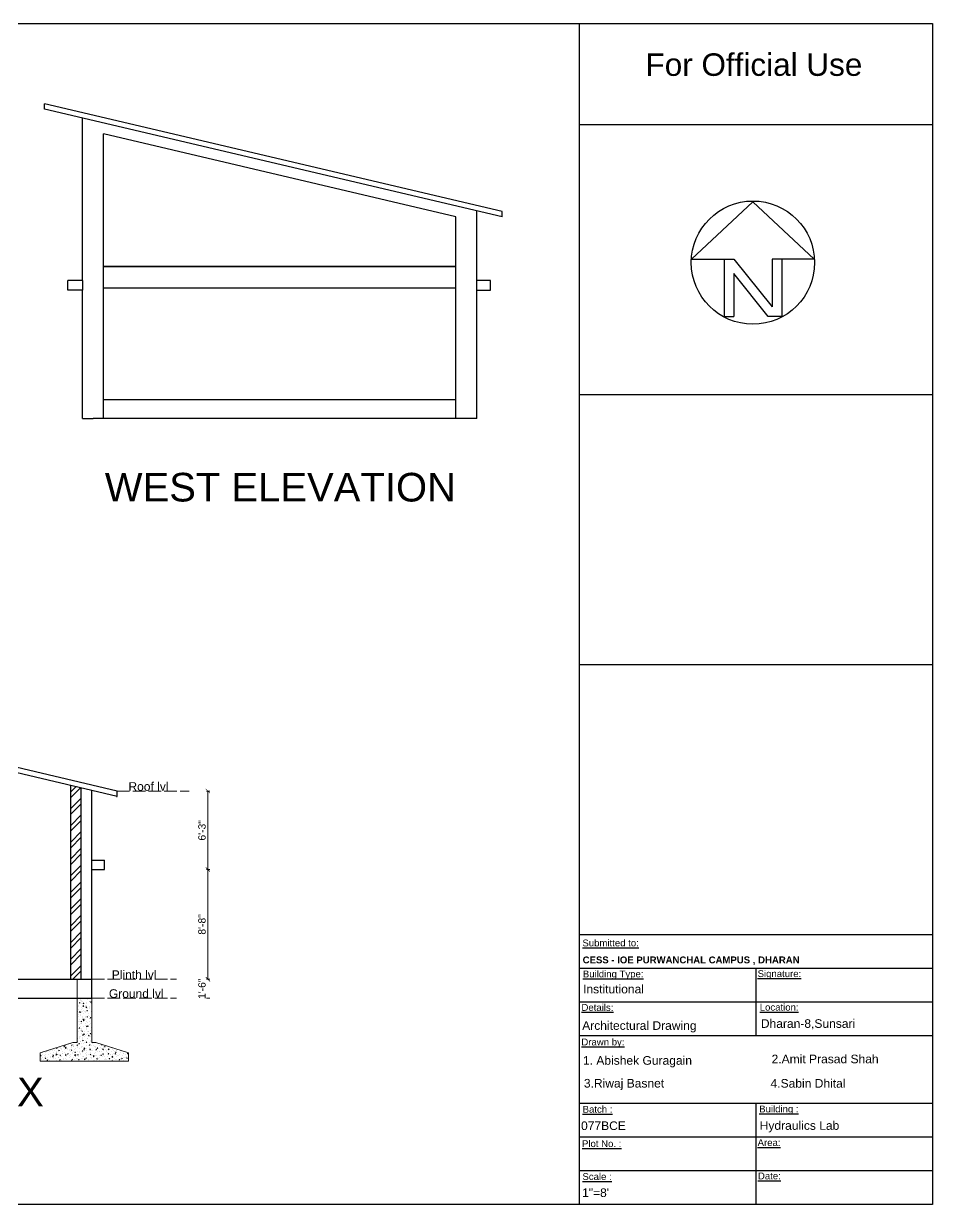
# Model space of a CAD drawing. Header units: inches. Extents: x -6800 to 96653, y -25814 to 17379.
# Drawn here: x 13540 to 14404, y -6942 to -5819 of the extents above; entities that cross this region are included whole.
import ezdxf

# ---------------------------------------------------------------- set-up
doc = ezdxf.new("R2010")
doc.units = ezdxf.units.IN
doc.header["$MEASUREMENT"] = 0
doc.header["$PDMODE"] = 34
doc.linetypes.add('ACAD_ISO02W100', pattern=[15, 12, -3])
doc.layers.add('A-Windows', color=7, linetype='Continuous')
for name, color, linetype, lineweight in [('dimension', 50, 'Continuous', 20), ('dimension @ 1', 50, 'Continuous', 20), ('Footing', 50, 'Continuous', 20), ('Hatch', 161, 'Continuous', 5), ('Page Format', 7, 'Continuous', 25), ('Sec line', 7, 'ACAD_ISO02W100', 13), ('text', 31, 'Continuous', 13)]:
    doc.layers.add(name, color=color, linetype=linetype, lineweight=lineweight)
doc.styles.get("Standard").update_dxf_attribs({"font": 'arial.ttf'})
doc.dimstyles.get("Standard").update_dxf_attribs({"dimtxt": 7, "dimasz": 4, "dimexe": 2, "dimexo": 2, "dimgap": 2, "dimtad": 1, "dimdec": 0, "dimzin": 0, "dimdsep": 46, "dimlunit": 4, "dimtxsty": 'Standard', "dimblk": 'ARCHTICK', "dimcen": 0.25, "dimclrd": 256, "dimclre": 256, "dimclrt": 256, "dimadec": 0, "dimazin": 0, "dimtfac": 1, "dimtdec": 0, "dimtofl": 0, "dimtmove": 0, "dimatfit": 3, "dimfxl": 1, "dimfxlon": 1, "dimtolj": 1, "dimtzin": 0, "dimlwd": -1, "dimlwe": -1, "dimarcsym": 1})

# ---------------------------------------------------------------- blocks, each defined once
blk = doc.blocks.new('North Arrow')
for p, q in [((0, 0), (-12.86, -11.999)), ((0, 0), (12.782, -11.999)), ((-12.86, -11.999), (-6, -11.999)), ((-6, -11.999), (-6, -23.999)), ((-6, -11.999), (-4, -11.999)), ((-4, -11.999), (4, -21.999)), ((4, -11.999), (4, -21.999)), ((6, -11.999), (4, -11.999)), ((12.782, -11.999), (6, -11.999)), ((6, -11.999), (6, -23.999)), ((3.195, -23.996), (-4, -15.002)), ((-4, -15.002), (-4, -23.999)), ((-6, -23.999), (-4, -23.999)), ((6, -23.999), (3.195, -23.999))]:
    blk.add_line(p, q)
blk.add_circle((-0.013, -12.745), 12.885)
blk = doc.blocks.new('*D810')
at = {"layer": 'Defpoints', "color": 0, "transparency": 16777216}
for p in [(13685.6, -6727.8), (13715.5, -6727.8), (13685.6, -6745.8)]:
    blk.add_point(p, dxfattribs=at)
at = {"layer": 'dimension', "transparency": 16777216}
for p, q in [((13714.2, -6727.8), (13717.5, -6727.8)), ((13714.2, -6745.8), (13717.5, -6745.8))]:
    blk.add_line(p, q, dxfattribs=at)
at = {"layer": 'dimension', "transparency": 16777216, "insert": (13709.9, -6736.8), "char_height": 7, "attachment_point": 5, "rotation": 90}
blk.add_mtext('\\A1;1\'-6"', dxfattribs=at)
blk = doc.blocks.new('_ArchTick')
at = {"color": 0, "linetype": 'ByBlock', "const_width": 0.15}
blk.add_lwpolyline([(-0.5, -0.5), (0.5, 0.5)], dxfattribs=at)
blk = doc.blocks.new('*D809')
at = {"layer": 'Defpoints', "color": 0, "transparency": 16777216}
for p in [(13617.1, -6623.4), (13715.5, -6623.4), (13685.6, -6727.8)]:
    blk.add_point(p, dxfattribs=at)
at = {"layer": 'dimension', "transparency": 16777216}
for p, q in [((13714.2, -6623.4), (13717.5, -6623.4)), ((13715.5, -6727.8), (13715.5, -6623.4)), ((13714.2, -6727.8), (13717.5, -6727.8))]:
    blk.add_line(p, q, dxfattribs=at)
at = {"layer": 'dimension', "transparency": 16777216, "xscale": 4, "yscale": 4, "zscale": 4}
for p, rotation in [((13715.5, -6623.4), 90), ((13715.5, -6727.8), 270)]:
    blk.add_blockref('_ArchTick', p, dxfattribs=dict(at, rotation=rotation))
at = {"layer": 'dimension', "transparency": 16777216, "insert": (13709.9, -6675.6), "char_height": 7, "attachment_point": 5, "rotation": 90}
blk.add_mtext('\\A1;8\'-8"', dxfattribs=at)
blk = doc.blocks.new('*D808')
at = {"layer": 'Defpoints', "color": 0, "transparency": 16777216}
for p in [(13697.6, -6548.7), (13715.5, -6548.7), (13617.1, -6623.4)]:
    blk.add_point(p, dxfattribs=at)
at = {"layer": 'dimension', "transparency": 16777216}
for p, q in [((13714.2, -6548.7), (13717.5, -6548.7)), ((13715.5, -6623.4), (13715.5, -6548.7)), ((13714.2, -6623.4), (13717.5, -6623.4))]:
    blk.add_line(p, q, dxfattribs=at)
at = {"layer": 'dimension', "transparency": 16777216, "xscale": 4, "yscale": 4, "zscale": 4}
for p, rotation in [((13715.5, -6548.7), 90), ((13715.5, -6623.4), 270)]:
    blk.add_blockref('_ArchTick', p, dxfattribs=dict(at, rotation=rotation))
at = {"layer": 'dimension', "transparency": 16777216, "insert": (13709.9, -6586.1), "char_height": 7, "attachment_point": 5, "rotation": 90}
blk.add_mtext('\\A1;6\'-3"', dxfattribs=at)

msp = doc.modelspace()

# ---------------------------------------------------------------- hatches: boundary and pattern name
at = {"layer": 'Sec line'}
h = msp.add_hatch(dxfattribs=at)
h.set_pattern_fill('ANSI32', color=256, scale=30)
h.set_pattern_definition([(45, (-3301.944, -3231.037), (-7.954951, 7.954951), []), (45, (-3296.64, -3231.037), (-7.954951, 7.954951), [])])
h.paths.add_polyline_path([(13595.1, -6545.9), (13585.1, -6543.5), (13585.1, -6727.8), (13595.1, -6727.8)])

# ---------------------------------------------------------------- linework, layer by layer
for p, q in [((12820.5, -5818.7), (14404.5, -5818.7)), ((14068.5, -5818.7), (14068.5, -5914.7)), ((14404.5, -5818.7), (14404.5, -6941.9)), ((14068.5, -5914.7), (14404.5, -5914.7)), ((14068.5, -5914.7), (14068.5, -6941.9)), ((14068.5, -6171.5), (14404.5, -6171.5)), ((14068.5, -6428.3), (14404.5, -6428.3)), ((14068.5, -6685.1), (14404.5, -6685.1)), ((14068.5, -6717.2), (14404.5, -6717.2)), ((14236.5, -6717.2), (14236.5, -6781.4)), ((14068.5, -6749.3), (14404.5, -6749.3)), ((14068.5, -6781.4), (14404.5, -6781.4)), ((14068.5, -6845.6), (14404.5, -6845.6)), ((14236.5, -6845.6), (14236.5, -6941.9)), ((14068.5, -6877.7), (14404.5, -6877.7)), ((14068.5, -6909.8), (14404.5, -6909.8)), ((14404.5, -6941.9), (12820.5, -6941.9))]:
    msp.add_line(p, q)
at = {"layer": 'A-Windows'}
for p, q in [((13560.3, -5900.2), (13560.3, -5895.1)), ((13995.3, -5997.5), (13560.3, -5895.1)), ((13995.3, -6002.6), (13560.3, -5900.2)), ((13596.3, -6063.2), (13596.3, -5908.7)), ((13616.3, -6194.5), (13616.3, -5923.7)), ((13951.3, -6002.5), (13616.3, -5923.7)), ((13971.3, -6063.2), (13971.3, -5997)), ((13995.3, -6002.6), (13995.3, -5997.5)), ((13951.3, -6030.5), (13951.3, -6002.5)), ((13951.3, -6194.5), (13951.3, -6002.5)), ((13951.3, -6049.7), (13616.3, -6049.7)), ((13616.3, -6049.7), (13951.3, -6049.7)), ((13596.3, -6063.2), (13582.3, -6063.2)), ((13582.3, -6072.2), (13582.3, -6063.2)), ((13596.3, -6063.2), (13596.3, -6072.2)), ((13984.3, -6063.2), (13971.3, -6063.2)), ((13971.3, -6072.2), (13971.3, -6063.2)), ((13984.3, -6072.2), (13984.3, -6063.2)), ((13596.3, -6072.2), (13582.3, -6072.2)), ((13596.3, -6072.2), (13582.3, -6072.2)), ((13596.3, -6194.5), (13596.3, -6072.2)), ((13616.3, -6070), (13951.3, -6070)), ((13971.3, -6194.5), (13971.3, -6072.2)), ((13971.3, -6072.2), (13984.3, -6072.2)), ((13951.3, -6176.5), (13616.3, -6176.5)), ((13596.3, -6194.5), (13606.3, -6194.5)), ((13960.3, -6194.5), (13606.3, -6194.5)), ((13971.3, -6194.5), (13960.3, -6194.5)), ((13629.1, -6548.7), (13195.2, -6446.3)), ((13629.1, -6553.9), (13195.1, -6451.5)), ((13585.1, -6727.8), (13585.1, -6543.5)), ((13595.1, -6727.8), (13595.1, -6545.9)), ((13605.1, -6745.8), (13605.1, -6548.2)), ((13628.7, -6553.8), (13629.1, -6553.8)), ((13629.1, -6553.9), (13629.1, -6548.7)), ((13605.1, -6614.4), (13617.1, -6614.4)), ((13617.1, -6623.4), (13617.1, -6614.4)), ((13605.1, -6623.4), (13617.1, -6623.4)), ((13605.1, -6623.4), (13617.1, -6623.4)), ((13241.1, -6727.8), (13605.1, -6727.8)), ((13231.1, -6745.8), (13605.1, -6745.8))]:
    msp.add_line(p, q, dxfattribs=at)
at = {"layer": 'A-Windows', "color": 7, "lineweight": 0}
for p, q in [((13585.1, -6727.8), (13251.1, -6727.8)), ((13251.1, -6745.8), (13585.1, -6745.8))]:
    msp.add_line(p, q, dxfattribs=at)
at = {"layer": 'Footing'}
for p, q in [((13591.1, -6727.8), (13591.1, -6787.8)), ((13605.1, -6787.8), (13605.1, -6727.8)), ((13587.1, -6787.8), (13556.1, -6797.8)), ((13591.1, -6787.8), (13587.1, -6787.8)), ((13609.1, -6787.8), (13605.1, -6787.8)), ((13640.1, -6797.8), (13609.1, -6787.8)), ((13556.1, -6797.8), (13556.1, -6805.8)), ((13556.1, -6805.8), (13640.1, -6805.8)), ((13640.1, -6805.8), (13640.1, -6797.8))]:
    msp.add_line(p, q, dxfattribs=at)
at = {"layer": 'Hatch', "linetype": 'Continuous', "transparency": 33554579}
for p, q in [((13593.5, -6750.5), (13593.5, -6749.8)), ((13594, -6750.1), (13593.5, -6749.8)), ((13593.5, -6750.5), (13594, -6750.1)), ((13594.1, -6746.6), (13594.1, -6746.6)), ((13594.2, -6748.4), (13594.2, -6748.4)), ((13595.6, -6749.3), (13595.6, -6749.3)), ((13595.8, -6748.1), (13595.8, -6748.1)), ((13596.6, -6749.2), (13596.6, -6749.2)), ((13596.9, -6751), (13597.2, -6750.3)), ((13597.5, -6750.9), (13597.2, -6750.3)), ((13598.9, -6746.2), (13598.9, -6746.2)), ((13600.3, -6749.7), (13600.3, -6749.7)), ((13601.1, -6746.6), (13601.1, -6746.6)), ((13602.8, -6749.2), (13602.8, -6749.2)), ((13602.9, -6749), (13602.9, -6749)), ((13603.4, -6749), (13603.4, -6749)), ((13604, -6749.6), (13604.3, -6748.9)), ((13604, -6749.6), (13604.6, -6749.5)), ((13604.6, -6749.5), (13604.3, -6748.9)), ((13604.6, -6750.4), (13604.6, -6750.4)), ((13591.2, -6756.3), (13591.2, -6756.3)), ((13591.8, -6758.9), (13591.8, -6758.9)), ((13592.1, -6760.9), (13592.1, -6760.9)), ((13592.2, -6754.1), (13592.2, -6754.1)), ((13592.5, -6757), (13592.5, -6757)), ((13592.6, -6752.3), (13592.6, -6752.3)), ((13593.2, -6759.2), (13593.5, -6758.5)), ((13593.2, -6759.2), (13593.8, -6759.1)), ((13593.8, -6759.1), (13593.5, -6758.5)), ((13594, -6761.4), (13594, -6761.4)), ((13594.3, -6759.5), (13594.3, -6758.7)), ((13594.8, -6759.1), (13594.3, -6758.7)), ((13594.3, -6759.5), (13594.8, -6759.1)), ((13594.9, -6754.7), (13594.9, -6754.7)), ((13594.9, -6756.4), (13594.9, -6756.4)), ((13595, -6751.2), (13595, -6751.2)), ((13596, -6755.9), (13596, -6755.9)), ((13596.1, -6758.7), (13596.1, -6758.7)), ((13596.4, -6753.4), (13596.4, -6753.4)), ((13596.9, -6751), (13597.5, -6750.9)), ((13597, -6753.7), (13596.9, -6752.6)), ((13597.7, -6753.2), (13596.9, -6752.6)), ((13596.9, -6760.5), (13596.9, -6760.5)), ((13597, -6753.7), (13597.7, -6753.2)), ((13597.2, -6757.2), (13597.2, -6757.2)), ((13597.5, -6753.9), (13597.5, -6753.9)), ((13598, -6750.6), (13598, -6750.6)), ((13598.4, -6758.5), (13598.4, -6758.5)), ((13598.6, -6758.4), (13598.6, -6758.4)), ((13598.9, -6752.8), (13598.9, -6752.8)), ((13599.3, -6758.5), (13599.3, -6758.5)), ((13599.4, -6759.6), (13599.4, -6759.6)), ((13599.5, -6753.8), (13599.5, -6753.8)), ((13599.8, -6750.8), (13599.8, -6750.8)), ((13599.8, -6754.9), (13599.8, -6754.1)), ((13600.3, -6754.5), (13599.8, -6754.1)), ((13599.8, -6754.9), (13600.3, -6754.5)), ((13600.3, -6753), (13600.3, -6753)), ((13600.3, -6757.8), (13600.6, -6757.2)), ((13600.3, -6757.8), (13600.9, -6757.7)), ((13600.9, -6757.7), (13600.6, -6757.2)), ((13600.8, -6755.5), (13600.8, -6755.5)), ((13601.7, -6760.1), (13601.7, -6760.1)), ((13602.5, -6754.7), (13602.5, -6754.7)), ((13602.6, -6755.5), (13602.6, -6755.5)), ((13602.8, -6753.7), (13602.8, -6753.7)), ((13604.5, -6758.3), (13604.5, -6758.3)), ((13604.8, -6757.9), (13604.8, -6757.9)), ((13604.8, -6759.7), (13604.8, -6759.7)), ((13592.5, -6768.2), (13592.5, -6768.2)), ((13592.7, -6763.5), (13592.7, -6763.5)), ((13593, -6765.6), (13593, -6765.6)), ((13593, -6770.6), (13593, -6770.6)), ((13593.2, -6767.8), (13593.2, -6767.8)), ((13594, -6770.2), (13594, -6770.2)), ((13594.3, -6772.8), (13594.3, -6772.8)), ((13594.7, -6762), (13594.7, -6762)), ((13595.1, -6768.4), (13595, -6767.7)), ((13595.6, -6768.1), (13595, -6767.7)), ((13595.1, -6768.4), (13595.6, -6768.1)), ((13595.4, -6770), (13595.4, -6770)), ((13595.4, -6770.3), (13595.4, -6770.3)), ((13595.9, -6763.3), (13595.9, -6763.3)), ((13596.3, -6763.8), (13596.3, -6763.8)), ((13596.6, -6766.1), (13597, -6765.4)), ((13596.6, -6766.1), (13597.2, -6765.9)), ((13596.9, -6767), (13596.9, -6767)), ((13597.2, -6765.9), (13597, -6765.4)), ((13597.2, -6767.2), (13597.2, -6766.1)), ((13598, -6766.7), (13597.2, -6766.1)), ((13597.2, -6767.2), (13598, -6766.7)), ((13597.7, -6767.9), (13597.7, -6767.9)), ((13597.7, -6772.7), (13597.7, -6772.7)), ((13597.8, -6765.2), (13597.8, -6765.2)), ((13598.6, -6766.2), (13598.6, -6766.2)), ((13598.8, -6769.8), (13598.8, -6769.8)), ((13599.1, -6763.9), (13599, -6763.8)), ((13599.1, -6763.9), (13599.2, -6763.8)), ((13599.1, -6772), (13599.1, -6772)), ((13599.3, -6766.4), (13599.3, -6766.4)), ((13599.4, -6763.2), (13599.4, -6763.2)), ((13600.1, -6772.9), (13600.4, -6772.2)), ((13600.1, -6772.9), (13600.6, -6772.8)), ((13600.3, -6767.8), (13600.3, -6767.8)), ((13600.6, -6772.8), (13600.4, -6772.2)), ((13600.6, -6763.8), (13600.6, -6763.1)), ((13601.1, -6763.4), (13600.6, -6763.1)), ((13600.6, -6763.8), (13601.1, -6763.4)), ((13600.8, -6763.3), (13600.8, -6763.3)), ((13600.8, -6768.7), (13600.8, -6768.7)), ((13601.1, -6763.1), (13601.1, -6763.1)), ((13601.2, -6772.5), (13601.2, -6772.5)), ((13601.4, -6772.8), (13601.3, -6772)), ((13601.9, -6772.4), (13601.3, -6772)), ((13601.4, -6772.8), (13601.9, -6772.4)), ((13601.6, -6772.5), (13601.6, -6772.5)), ((13601.7, -6762), (13601.7, -6762)), ((13602.6, -6764.8), (13602.6, -6764.8)), ((13603, -6768.3), (13603, -6768.3)), ((13603.1, -6771.1), (13603.1, -6771.1)), ((13603.3, -6762.8), (13603.3, -6762.8)), ((13603.6, -6769.4), (13603.6, -6769.4)), ((13603.7, -6763.8), (13603.7, -6763.8)), ((13603.7, -6764.7), (13604, -6764)), ((13603.7, -6764.7), (13604.3, -6764.6)), ((13604.3, -6764.6), (13604, -6764)), ((13604, -6764.5), (13604, -6764.5)), ((13604.3, -6764.1), (13604.3, -6764.1)), ((13604.9, -6772.3), (13604.9, -6772.3)), ((13605, -6767.6), (13605, -6767.6)), ((13591.2, -6779.2), (13591.2, -6779.2)), ((13591.4, -6781), (13591.4, -6781)), ((13591.5, -6773.6), (13591.5, -6773.6)), ((13591.6, -6773.3), (13591.6, -6773.3)), ((13592.3, -6774.4), (13592.3, -6774.4)), ((13592.6, -6777.9), (13592.6, -6777.9)), ((13593, -6774.3), (13593.3, -6773.6)), ((13593, -6774.3), (13593.6, -6774.2)), ((13593.6, -6774.2), (13593.3, -6773.6)), ((13593.5, -6782.5), (13593.5, -6782.5)), ((13593.7, -6783.5), (13593.7, -6783.5)), ((13594.6, -6776.8), (13594.6, -6776.8)), ((13594.8, -6782.1), (13594.8, -6782.1)), ((13594.9, -6774.9), (13594.9, -6774.9)), ((13595.2, -6775.6), (13595.2, -6775.6)), ((13595.9, -6777.4), (13595.8, -6776.7)), ((13596.4, -6777), (13595.8, -6776.7)), ((13595.8, -6779.5), (13595.8, -6779.5)), ((13595.9, -6777.4), (13596.4, -6777)), ((13595.9, -6783.6), (13595.9, -6783.6)), ((13596.4, -6781.1), (13596.7, -6780.4)), ((13596.4, -6781.1), (13597, -6781)), ((13597, -6781), (13596.7, -6780.4)), ((13596.8, -6779.3), (13596.8, -6779.3)), ((13597.4, -6780.6), (13597.4, -6780.6)), ((13597.5, -6780.7), (13597.5, -6779.6)), ((13598.2, -6780.2), (13597.5, -6779.6)), ((13597.5, -6780.7), (13598.2, -6780.2)), ((13598, -6782), (13598, -6782)), ((13598.2, -6777.3), (13598.2, -6777.3)), ((13599.1, -6781.7), (13599.1, -6781.7)), ((13599.7, -6774.5), (13599.7, -6774.5)), ((13599.8, -6780), (13599.8, -6780)), ((13600, -6775.1), (13600, -6775.1)), ((13600.6, -6779.1), (13600.6, -6779.1)), ((13601.3, -6777), (13601.3, -6777)), ((13601.4, -6777.1), (13601.4, -6777.1)), ((13601.5, -6783.8), (13601.5, -6783.8)), ((13602.2, -6781.8), (13602.1, -6781)), ((13602.7, -6781.4), (13602.1, -6781)), ((13602.2, -6777.1), (13602.2, -6777.1)), ((13602.2, -6777.6), (13602.2, -6777.6)), ((13602.2, -6781.8), (13602.7, -6781.4)), ((13603.1, -6781.8), (13603.1, -6781.8)), ((13603.2, -6781.8), (13603.2, -6781.8)), ((13603.5, -6779.8), (13603.8, -6779.1)), ((13603.5, -6779.8), (13604, -6779.6)), ((13603.5, -6782), (13603.5, -6782)), ((13603.8, -6776.4), (13603.8, -6776.4)), ((13604, -6779.6), (13603.8, -6779.1)), ((13604.5, -6774.1), (13604.5, -6774.1)), ((13604.5, -6780), (13604.5, -6780)), ((13567.9, -6795.3), (13567.9, -6795.3)), ((13569, -6794.2), (13569, -6794.2)), ((13571.5, -6793.5), (13571.8, -6792.8)), ((13571.5, -6793.5), (13572.1, -6793.4)), ((13572.1, -6793.4), (13571.8, -6792.8)), ((13573.8, -6795.9), (13573.8, -6795.2)), ((13574.3, -6795.5), (13573.8, -6795.2)), ((13574.4, -6792.5), (13574.4, -6792.5)), ((13575.4, -6792.3), (13575.4, -6792.3)), ((13575.5, -6793.7), (13575.5, -6793.7)), ((13576.1, -6793.4), (13576.1, -6793.4)), ((13576.7, -6795), (13576.7, -6795)), ((13578.6, -6792.1), (13578.9, -6791.4)), ((13578.6, -6792.1), (13579.2, -6792)), ((13579.2, -6792), (13578.9, -6791.4)), ((13579.4, -6791.3), (13579.3, -6790.5)), ((13579.8, -6790.9), (13579.3, -6790.5)), ((13579.4, -6791.3), (13579.8, -6790.9)), ((13579.4, -6795), (13579.4, -6795)), ((13579.8, -6790.9), (13579.8, -6790.9)), ((13580.1, -6793.5), (13580.1, -6792.4)), ((13580.8, -6793), (13580.1, -6792.4)), ((13580.1, -6793.5), (13580.8, -6793)), ((13580.6, -6792.1), (13580.6, -6792.1)), ((13581.7, -6795), (13581.7, -6795)), ((13582, -6793.4), (13582, -6793.4)), ((13583.3, -6790), (13583.3, -6790)), ((13584.1, -6794.5), (13584.1, -6794.5)), ((13584.2, -6794.6), (13584.2, -6794.6)), ((13585.2, -6789.2), (13585.2, -6789.2)), ((13585.6, -6791.4), (13585.6, -6791.4)), ((13585.7, -6795.6), (13585.6, -6794.9)), ((13586.1, -6795.2), (13585.6, -6794.9)), ((13585.7, -6790.7), (13586, -6790)), ((13585.7, -6790.7), (13586.3, -6790.6)), ((13585.7, -6792.6), (13585.7, -6792.6)), ((13585.7, -6795.6), (13586.1, -6795.2)), ((13586.3, -6790.6), (13586, -6790)), ((13587.4, -6791.6), (13587.4, -6791.6)), ((13588, -6790.9), (13588, -6790.9)), ((13588, -6791.8), (13588, -6791.8)), ((13588.1, -6789.6), (13588.1, -6789.6)), ((13589, -6794.3), (13589, -6794.3)), ((13589.5, -6787.8), (13589.5, -6787.8)), ((13589.7, -6794.1), (13589.7, -6794.1)), ((13591.2, -6791), (13591.1, -6790.3)), ((13591.6, -6790.6), (13591.1, -6790.3)), ((13591.2, -6791), (13591.6, -6790.6)), ((13591.2, -6791.6), (13591.2, -6791.6)), ((13591.4, -6787), (13591.4, -6787)), ((13591.7, -6792.8), (13591.7, -6792.8)), ((13592, -6784.6), (13592, -6784.6)), ((13592, -6787.3), (13592, -6787.3)), ((13592.7, -6789.3), (13593, -6788.7)), ((13592.7, -6789.3), (13593.3, -6789.2)), ((13592.8, -6789.9), (13592.8, -6789.9)), ((13592.9, -6789.2), (13592.9, -6789.2)), ((13593.3, -6789.2), (13593, -6788.7)), ((13593.5, -6784.2), (13593.5, -6784.2)), ((13593.8, -6793.8), (13593.8, -6793.8)), ((13594.4, -6787.2), (13594.4, -6787.2)), ((13594.6, -6786.8), (13594.6, -6786.8)), ((13595.1, -6792.4), (13595.1, -6792.4)), ((13595.3, -6791.8), (13595.3, -6791.8)), ((13595.6, -6789.2), (13595.6, -6789.2)), ((13596, -6785.9), (13596, -6785.9)), ((13596.4, -6791.4), (13596.4, -6791.4)), ((13596.7, -6786.4), (13596.6, -6785.6)), ((13597.1, -6786), (13596.6, -6785.6)), ((13596.7, -6784.2), (13596.7, -6784.2)), ((13596.7, -6786.4), (13597.1, -6786)), ((13597.5, -6795.3), (13597.4, -6794.6)), ((13597.9, -6795), (13597.4, -6794.6)), ((13597.4, -6794.8), (13597.4, -6794.8)), ((13597.5, -6795.3), (13597.9, -6795)), ((13597.7, -6788.8), (13597.7, -6788.8)), ((13597.8, -6794.2), (13597.8, -6793.1)), ((13598.5, -6793.7), (13597.8, -6793.1)), ((13597.8, -6794.2), (13598.5, -6793.7)), ((13597.9, -6794.2), (13597.9, -6794.2)), ((13598.2, -6788.4), (13598.2, -6788.4)), ((13598.6, -6793.5), (13598.6, -6793.5)), ((13599.6, -6785.6), (13599.6, -6785.6)), ((13599.8, -6786.6), (13599.8, -6786.6)), ((13599.8, -6788), (13600.1, -6787.3)), ((13599.8, -6788), (13600.4, -6787.9)), ((13600.4, -6787.9), (13600.1, -6787.3)), ((13600.3, -6793.6), (13600.3, -6793.6)), ((13600.5, -6790.8), (13600.5, -6790.8)), ((13601.4, -6784.1), (13601.4, -6784.1)), ((13601.8, -6790.6), (13601.8, -6790.6)), ((13602.5, -6788.4), (13602.5, -6788.4)), ((13602.8, -6793.2), (13602.8, -6793.2)), ((13603, -6790.7), (13602.9, -6790)), ((13603.4, -6790.3), (13602.9, -6790)), ((13603, -6790.7), (13603.4, -6790.3)), ((13603.2, -6794.8), (13603.5, -6794.1)), ((13603.2, -6794.8), (13603.8, -6794.7)), ((13603.4, -6793.1), (13603.4, -6793.1)), ((13603.8, -6794.7), (13603.5, -6794.1)), ((13603.6, -6786.6), (13603.6, -6786.6)), ((13603.7, -6791.1), (13603.7, -6791.1)), ((13604, -6786.4), (13604, -6786.4)), ((13604.3, -6790), (13604.3, -6790)), ((13604.9, -6791.1), (13604.9, -6791.1)), ((13605.9, -6789), (13605.9, -6789)), ((13606.5, -6787.9), (13606.5, -6787.8)), ((13606.5, -6787.9), (13606.7, -6787.8)), ((13607, -6791), (13607, -6791)), ((13607.3, -6788), (13607.3, -6788)), ((13607.9, -6791.9), (13607.9, -6791.9)), ((13608.2, -6791.5), (13608.2, -6791.5)), ((13608.2, -6792.7), (13608.2, -6792.7)), ((13609.3, -6795.1), (13609.2, -6794.3)), ((13609.7, -6794.7), (13609.2, -6794.3)), ((13609.3, -6795.1), (13609.7, -6794.7)), ((13610.3, -6793.5), (13610.6, -6792.8)), ((13610.3, -6793.5), (13610.9, -6793.3)), ((13610.5, -6793.9), (13610.5, -6793.9)), ((13610.9, -6793.3), (13610.6, -6792.8)), ((13612.1, -6790.7), (13612.1, -6790.7)), ((13613, -6792.3), (13613, -6792.3)), ((13613.6, -6789.8), (13613.6, -6789.8)), ((13614.1, -6793.3), (13614.1, -6793.3)), ((13614.5, -6790.3), (13614.5, -6790.3)), ((13614.8, -6790.4), (13614.7, -6789.7)), ((13615.3, -6790), (13614.7, -6789.7)), ((13614.8, -6790.4), (13615.3, -6790)), ((13615.5, -6795), (13615.5, -6793.9)), ((13616.2, -6794.4), (13615.5, -6793.9)), ((13615.5, -6795), (13616.2, -6794.4)), ((13615.5, -6794.9), (13615.5, -6794.9)), ((13615.9, -6792.2), (13615.9, -6792.2)), ((13616.1, -6795.2), (13616.1, -6795.2)), ((13616.5, -6792.8), (13616.5, -6792.8)), ((13617.3, -6792.1), (13617.6, -6791.4)), ((13617.3, -6792.1), (13617.9, -6792)), ((13617.9, -6792), (13617.6, -6791.4)), ((13617.8, -6791.9), (13617.8, -6791.9)), ((13618.1, -6794.7), (13618.1, -6794.7)), ((13619.3, -6795.1), (13619.3, -6795.1)), ((13620.2, -6794.7), (13620.2, -6794.7)), ((13621.1, -6794.8), (13621, -6794)), ((13621.6, -6794.4), (13621, -6794)), ((13621.1, -6794.8), (13621.6, -6794.4)), ((13623.5, -6793.1), (13623.5, -6793.1)), ((13624.5, -6794.9), (13624.5, -6794.9)), ((13625.1, -6794.1), (13625.1, -6794.1)), ((13556.3, -6797.9), (13556.3, -6797.9)), ((13556.3, -6801.7), (13556.3, -6801.7)), ((13556.5, -6800.8), (13556.4, -6800.1)), ((13557, -6800.5), (13556.4, -6800.1)), ((13556.5, -6800.8), (13557, -6800.5)), ((13557.3, -6804.1), (13557.3, -6804.1)), ((13557.6, -6803.1), (13557.6, -6803.1)), ((13557.9, -6799.7), (13557.9, -6799.7)), ((13558, -6802.5), (13558, -6802.5)), ((13558.2, -6797.6), (13558.2, -6797.6)), ((13558.8, -6804.3), (13558.8, -6804.3)), ((13560, -6802.6), (13560, -6802.6)), ((13560.2, -6796.6), (13560.2, -6796.6)), ((13560.5, -6800), (13560.5, -6800)), ((13560.8, -6803.1), (13561.1, -6802.4)), ((13560.8, -6803.1), (13561.4, -6803)), ((13561.1, -6801.3), (13561.1, -6801.3)), ((13561.4, -6803), (13561.1, -6802.4)), ((13561.4, -6797.6), (13561.4, -6797.6)), ((13561.5, -6799.5), (13561.5, -6799.5)), ((13562, -6796.2), (13562.5, -6795.8)), ((13562, -6796.2), (13562, -6795.9)), ((13562.5, -6795.8), (13562.4, -6795.7)), ((13562.6, -6805.8), (13562.6, -6805.1)), ((13563.4, -6805.7), (13562.6, -6805.1)), ((13562.7, -6802.4), (13562.7, -6802.4)), ((13562.8, -6805.2), (13562.7, -6804.4)), ((13563.3, -6804.8), (13562.7, -6804.4)), ((13562.8, -6805.2), (13563.3, -6804.8)), ((13563.3, -6805.8), (13563.4, -6805.7)), ((13563.6, -6796), (13563.6, -6796)), ((13563.7, -6804.5), (13563.7, -6804.5)), ((13563.9, -6799), (13563.9, -6799)), ((13565, -6796.2), (13565, -6796.2)), ((13565, -6804.9), (13565, -6804.9)), ((13565.4, -6795.9), (13565.4, -6795.9)), ((13565.4, -6802.1), (13565.4, -6802.1)), ((13565.8, -6798.4), (13565.8, -6798.4)), ((13565.9, -6800.9), (13565.9, -6800.9)), ((13566.9, -6805.5), (13566.9, -6805.5)), ((13567.5, -6798.9), (13567.5, -6798.9)), ((13567.6, -6800.9), (13567.6, -6800.9)), ((13567.9, -6801.7), (13568.2, -6801)), ((13567.9, -6801.7), (13568.5, -6801.6)), ((13568.1, -6800.9), (13568.1, -6800.9)), ((13568.5, -6801.6), (13568.2, -6801)), ((13568.3, -6800.6), (13568.3, -6799.8)), ((13568.8, -6800.2), (13568.3, -6799.8)), ((13568.3, -6800.6), (13568.8, -6800.2)), ((13568.4, -6803.5), (13568.4, -6803.5)), ((13568.6, -6802), (13568.6, -6802)), ((13568.8, -6797.3), (13568.8, -6797.3)), ((13569.8, -6795.8), (13569.8, -6795.8)), ((13570.4, -6803.3), (13570.4, -6803.3)), ((13570.7, -6800.5), (13570.7, -6800.5)), ((13571.3, -6796.7), (13571.3, -6796.7)), ((13571.4, -6799.9), (13571.3, -6798.7)), ((13572.1, -6799.3), (13571.3, -6798.7)), ((13571.4, -6799.9), (13572.1, -6799.3)), ((13571.6, -6797.3), (13571.6, -6797.3)), ((13571.7, -6805.1), (13571.7, -6805.1)), ((13572, -6797.2), (13572, -6797.2)), ((13572.3, -6805.3), (13572.3, -6805.3)), ((13572.6, -6805.7), (13572.6, -6805.7)), ((13573.5, -6799.1), (13573.5, -6799.1)), ((13573.8, -6795.9), (13574.3, -6795.5)), ((13573.8, -6801.8), (13573.8, -6801.8)), ((13573.8, -6802.3), (13573.8, -6802.3)), ((13574.6, -6795.4), (13574.6, -6795.4)), ((13574.6, -6804.9), (13574.6, -6804.1)), ((13575.1, -6804.5), (13574.6, -6804.1)), ((13574.6, -6804.9), (13575.1, -6804.5)), ((13574.9, -6800.3), (13575.2, -6799.6)), ((13574.9, -6800.3), (13575.5, -6800.2)), ((13575.5, -6800.2), (13575.2, -6799.6)), ((13575.5, -6800.1), (13575.5, -6800.1)), ((13575.8, -6801.5), (13575.8, -6801.5)), ((13576.2, -6801.7), (13576.2, -6801.7)), ((13576.5, -6804.7), (13576.5, -6804.7)), ((13577.1, -6798.1), (13577.1, -6798.1)), ((13577.2, -6796.9), (13577.2, -6796.9)), ((13577.7, -6798.6), (13577.7, -6798.6)), ((13578, -6802.7), (13578, -6802.7)), ((13578.1, -6804), (13578.1, -6804)), ((13578.9, -6797.4), (13578.9, -6797.4)), ((13579.9, -6803.6), (13579.9, -6803.6)), ((13580.1, -6800.3), (13580.1, -6799.5)), ((13580.6, -6799.9), (13580.1, -6799.5)), ((13580.1, -6800.3), (13580.6, -6799.9)), ((13580.2, -6798.1), (13580.2, -6798.1)), ((13580.3, -6799.7), (13580.3, -6799.7)), ((13581.1, -6801.4), (13581.1, -6801.4)), ((13581.2, -6799.9), (13581.2, -6799.9)), ((13581.3, -6804.3), (13581.3, -6804.3)), ((13582, -6798.9), (13582.3, -6798.3)), ((13582, -6798.9), (13582.6, -6798.8)), ((13582.6, -6798.8), (13582.3, -6798.3)), ((13583.5, -6802.3), (13583.5, -6802.3)), ((13583.8, -6800), (13583.8, -6800)), ((13584.3, -6795.8), (13584.3, -6795.8)), ((13584.4, -6801.3), (13584.4, -6801.3)), ((13584.5, -6796.6), (13584.5, -6796.6)), ((13585.1, -6799.3), (13585.1, -6799.3)), ((13585.4, -6805.8), (13585.7, -6805.1)), ((13585.6, -6805.8), (13586, -6805.7)), ((13585.7, -6804.7), (13585.7, -6804.7)), ((13586, -6805.7), (13585.7, -6805.1)), ((13586.1, -6803.9), (13586.1, -6803.9)), ((13586.1, -6805), (13586.1, -6805)), ((13586.4, -6804.6), (13586.4, -6803.9)), ((13586.9, -6804.2), (13586.4, -6803.9)), ((13586.4, -6804.6), (13586.9, -6804.2)), ((13586.6, -6798.3), (13586.6, -6798.3)), ((13586.7, -6797.3), (13586.7, -6797.3)), ((13587.6, -6801.9), (13587.6, -6801.9)), ((13587.8, -6796.4), (13587.8, -6796.4)), ((13587.8, -6796.5), (13587.8, -6796.5)), ((13588.5, -6804.5), (13588.5, -6804.5)), ((13588.8, -6800.7), (13588.8, -6800.7)), ((13589.1, -6797.6), (13589.4, -6796.9)), ((13589.1, -6797.6), (13589.7, -6797.5)), ((13589.1, -6800.6), (13589.1, -6799.5)), ((13589.8, -6800.1), (13589.1, -6799.5)), ((13589.1, -6800.6), (13589.8, -6800.1)), ((13589.7, -6797.5), (13589.4, -6796.9)), ((13589.5, -6801.1), (13589.5, -6801.1)), ((13589.9, -6798.9), (13589.9, -6798.9)), ((13590, -6801.4), (13590, -6801.4)), ((13590.9, -6803.6), (13590.9, -6803.6)), ((13591.1, -6803.1), (13591.1, -6803.1)), ((13592, -6800), (13591.9, -6799.2)), ((13592.4, -6799.6), (13591.9, -6799.2)), ((13592, -6796.5), (13592, -6796.5)), ((13592, -6800), (13592.4, -6799.6)), ((13592.5, -6800.9), (13592.5, -6800.9)), ((13592.5, -6804.4), (13592.8, -6803.7)), ((13592.5, -6804.4), (13593.1, -6804.3)), ((13593.1, -6804.3), (13592.8, -6803.7)), ((13593, -6796.2), (13593, -6796.2)), ((13593.4, -6805.6), (13593.4, -6805.6)), ((13593.5, -6805.6), (13593.5, -6805.6)), ((13593.9, -6797.8), (13593.9, -6797.8)), ((13594.3, -6798.9), (13594.3, -6798.9)), ((13594.7, -6798.5), (13594.7, -6798.5)), ((13595.7, -6803.1), (13595.7, -6803.1)), ((13596.1, -6796.2), (13596.4, -6795.5)), ((13596.1, -6796.2), (13596.7, -6796.1)), ((13596.1, -6802.8), (13596.1, -6802.8)), ((13596.3, -6796.5), (13596.3, -6796.5)), ((13596.7, -6796.1), (13596.4, -6795.5)), ((13596.4, -6797.2), (13596.4, -6797.2)), ((13596.5, -6801.4), (13596.5, -6801.4)), ((13596.7, -6805.4), (13596.7, -6805.4)), ((13596.9, -6800.8), (13596.9, -6800.8)), ((13597.2, -6801.1), (13597.2, -6801.1)), ((13598.3, -6804.3), (13598.2, -6803.6)), ((13598.7, -6803.9), (13598.2, -6803.6)), ((13598.3, -6804.3), (13598.7, -6803.9)), ((13598.8, -6803.8), (13598.8, -6803.8)), ((13599.5, -6798.1), (13599.5, -6798.1)), ((13599.5, -6803), (13599.9, -6802.4)), ((13599.5, -6803), (13600.1, -6802.9)), ((13599.7, -6797.3), (13599.7, -6797.3)), ((13600.1, -6802.9), (13599.9, -6802.4)), ((13600.1, -6799.2), (13600.1, -6799.2)), ((13600.1, -6800.6), (13600.1, -6800.6)), ((13600.3, -6795.9), (13600.3, -6795.9)), ((13600.5, -6802.8), (13600.5, -6802.8)), ((13601.9, -6799.7), (13601.9, -6799.7)), ((13601.9, -6805.2), (13601.9, -6805.2)), ((13602.3, -6804.2), (13602.3, -6804.2)), ((13603.5, -6795.8), (13603.5, -6795.8)), ((13603.8, -6799.7), (13603.7, -6798.9)), ((13604.2, -6799.3), (13603.7, -6798.9)), ((13603.8, -6799.7), (13604.2, -6799.3)), ((13604, -6795.6), (13604, -6795.6)), ((13604.2, -6802.1), (13604.2, -6802.1)), ((13604.3, -6797.7), (13604.3, -6797.7)), ((13604.7, -6803.6), (13604.7, -6803.6)), ((13605, -6795.7), (13605, -6795.7)), ((13605.3, -6800.4), (13605.3, -6800.4)), ((13605.3, -6802.4), (13605.3, -6802.4)), ((13605.9, -6795.7), (13605.9, -6795.7)), ((13606.2, -6800.5), (13606.2, -6800.5)), ((13606.5, -6804.6), (13606.5, -6804.6)), ((13606.6, -6801.7), (13606.9, -6801)), ((13606.6, -6801.7), (13607.2, -6801.6)), ((13606.8, -6801.4), (13606.8, -6800.2)), ((13607.5, -6800.8), (13606.8, -6800.2)), ((13606.8, -6800.4), (13606.8, -6800.4)), ((13606.8, -6801.4), (13607.5, -6800.8)), ((13607.2, -6801.6), (13606.9, -6801)), ((13607.3, -6798.1), (13607.3, -6798.1)), ((13607.7, -6805), (13607.7, -6805)), ((13608.4, -6805.5), (13608.4, -6805.5)), ((13608.7, -6795.6), (13608.7, -6795.6)), ((13608.7, -6800), (13608.7, -6800)), ((13609.1, -6797.3), (13609.1, -6797.3)), ((13609.2, -6804.9), (13609.2, -6804.9)), ((13609.6, -6800.6), (13609.6, -6800.6)), ((13610.1, -6804), (13610, -6803.3)), ((13610.5, -6803.6), (13610, -6803.3)), ((13610.1, -6802), (13610.1, -6802)), ((13610.1, -6804), (13610.5, -6803.6)), ((13610.2, -6796.9), (13610.2, -6796.9)), ((13611.8, -6803), (13611.8, -6803)), ((13612.4, -6801.9), (13612.4, -6801.9)), ((13612.5, -6804.8), (13612.5, -6804.8)), ((13612.6, -6796.4), (13612.6, -6796.4)), ((13612.7, -6796.3), (13612.7, -6796.3)), ((13612.7, -6800.1), (13612.7, -6800.1)), ((13613.7, -6800.3), (13614, -6799.6)), ((13613.7, -6800.3), (13614.3, -6800.2)), ((13613.9, -6796.9), (13613.9, -6796.9)), ((13614.3, -6800.2), (13614, -6799.6)), ((13614.1, -6805.4), (13614.1, -6805.4)), ((13614.9, -6801.6), (13614.9, -6801.6)), ((13615, -6798.8), (13615, -6798.8)), ((13615.6, -6799.4), (13615.5, -6798.6)), ((13616, -6799), (13615.5, -6798.6)), ((13615.6, -6799.4), (13616, -6799)), ((13615.9, -6799.9), (13615.9, -6799.9)), ((13616.3, -6798.3), (13616.3, -6798.3)), ((13616.4, -6799.6), (13616.4, -6799.6)), ((13617.3, -6801.2), (13617.3, -6801.2)), ((13617.3, -6804.2), (13617.3, -6804.2)), ((13617.7, -6804.5), (13617.7, -6804.5)), ((13618.5, -6803.3), (13618.5, -6803.3)), ((13618.7, -6796.5), (13618.7, -6796.5)), ((13619.5, -6803.7), (13619.5, -6803.7)), ((13619.7, -6801.2), (13619.7, -6801.2)), ((13620.4, -6797.1), (13620.4, -6797.1)), ((13620.7, -6798.9), (13621.1, -6798.2)), ((13620.7, -6798.9), (13621.3, -6798.8)), ((13621, -6802.8), (13621, -6802.8)), ((13621.3, -6798.8), (13621.1, -6798.2)), ((13621.1, -6799.7), (13621.1, -6799.7)), ((13621.9, -6803.7), (13621.8, -6803)), ((13622.3, -6803.3), (13621.8, -6803)), ((13621.9, -6803.7), (13622.3, -6803.3)), ((13622.5, -6799.7), (13622.5, -6799.7)), ((13622.7, -6799.5), (13622.7, -6799.5)), ((13623.5, -6796.1), (13623.5, -6796.1)), ((13624.2, -6805.8), (13624.5, -6805.1)), ((13624.3, -6805.8), (13624.7, -6805.7)), ((13624.5, -6800.8), (13624.5, -6800.8)), ((13624.5, -6802.1), (13624.5, -6801)), ((13625.2, -6801.6), (13624.5, -6801)), ((13624.5, -6802.1), (13625.2, -6801.6)), ((13624.7, -6805.7), (13624.5, -6805.1)), ((13624.7, -6804.7), (13624.7, -6804.7)), ((13624.9, -6799.2), (13624.9, -6799.2)), ((13624.9, -6802), (13624.9, -6802)), ((13625, -6804.2), (13625, -6804.2)), ((13625.4, -6805.4), (13625.4, -6805.4)), ((13625.8, -6795.5), (13625.8, -6795.5)), ((13626, -6798.8), (13626, -6798.8)), ((13626.4, -6796.1), (13626.4, -6796.1)), ((13626.9, -6803.4), (13626.9, -6803.4)), ((13627.2, -6804.4), (13627.2, -6804.4)), ((13627.4, -6799.1), (13627.3, -6798.4)), ((13627.9, -6798.7), (13627.3, -6798.4)), ((13627.4, -6799.1), (13627.9, -6798.7)), ((13627.8, -6797.6), (13628.1, -6796.9)), ((13627.8, -6797.6), (13628.4, -6797.4)), ((13628, -6798), (13628, -6798)), ((13628.4, -6797.4), (13628.1, -6796.9)), ((13628.2, -6804.1), (13628.2, -6804.1)), ((13628.3, -6795.7), (13628.3, -6795.7)), ((13628.4, -6799.4), (13628.4, -6799.4)), ((13628.6, -6801.1), (13628.6, -6801.1)), ((13628.8, -6795.5), (13628.8, -6795.5)), ((13629.3, -6800.4), (13629.3, -6800.4)), ((13630.2, -6805), (13630.2, -6805)), ((13630.3, -6800.4), (13630.3, -6800.4)), ((13631.2, -6804.4), (13631.5, -6803.7)), ((13631.2, -6804.4), (13631.8, -6804.3)), ((13631.8, -6804.3), (13631.5, -6803.7)), ((13631.7, -6799.2), (13631.7, -6799.2)), ((13632.5, -6797.5), (13632.5, -6797.5)), ((13632.6, -6802.8), (13632.6, -6802.8)), ((13633.2, -6795.7), (13633.2, -6795.5)), ((13633.2, -6795.7), (13633.4, -6795.6)), ((13633.3, -6805.5), (13633.3, -6805.5)), ((13633.4, -6803.8), (13633.4, -6803.8)), ((13633.5, -6796.2), (13633.5, -6796.2)), ((13633.7, -6803.4), (13633.6, -6802.7)), ((13634.2, -6803.1), (13633.6, -6802.7)), ((13633.7, -6803.4), (13634.2, -6803.1)), ((13634.1, -6800), (13634.1, -6800)), ((13634.8, -6802.5), (13634.8, -6802.5)), ((13634.8, -6805.3), (13634.8, -6805.3)), ((13634.9, -6796.2), (13634.9, -6796.1)), ((13634.9, -6796.2), (13635.1, -6796.1)), ((13635, -6804.6), (13635, -6804.6)), ((13635.6, -6798), (13635.6, -6798)), ((13635.7, -6798.6), (13635.7, -6798.6)), ((13636.5, -6802.6), (13636.5, -6802.6)), ((13636.8, -6799), (13636.8, -6799)), ((13637.2, -6801.9), (13637.2, -6801.9)), ((13638, -6801.1), (13638, -6801.1)), ((13638.3, -6803), (13638.6, -6802.3)), ((13638.3, -6803), (13638.9, -6802.9)), ((13638.9, -6802.9), (13638.6, -6802.3)), ((13638.7, -6798.8), (13638.7, -6798.8)), ((13638.8, -6799.6), (13638.8, -6799.6)), ((13639.2, -6798.8), (13639.1, -6798.1)), ((13639.7, -6798.4), (13639.1, -6798.1)), ((13639.2, -6798.8), (13639.7, -6798.4)), ((13639.8, -6804.3), (13639.8, -6804.3))]:
    msp.add_line(p, q, dxfattribs=at)
at = {"layer": 'Sec line'}
for p, q in [((13629.1, -6548.7), (13697.6, -6548.7)), ((13605.1, -6727.8), (13685.6, -6727.8)), ((13605.1, -6745.8), (13685.6, -6745.8))]:
    msp.add_line(p, q, dxfattribs=at)

# ---------------------------------------------------------------- block references
at = {"layer": 'Page Format', "xscale": 4.548539015979261, "yscale": 4.548539015979261, "zscale": 4.548539015979261}
msp.add_blockref('North Arrow', (14233.9, -5988.1), dxfattribs=at)

# ---------------------------------------------------------------- texts
at = {"layer": 'A-Windows'}
for s, p in [('WEST ELEVATION', (13617.5, -6273.3)), ('SECTION at X-X', (13274.1, -6848.5))]:
    msp.add_text(s, height=27.229, dxfattribs=at).set_placement(p)
at = {"layer": 'Page Format', "attachment_point": 1}
for s, width, gutter_width, insert, char_height in [('For Official Use', 316.816, 107.1, (14131.7, -5847), 21.422), ('{\\LSubmitted to:}', 86.411, 1.72, (14071.7, -6690), 6.516), ('{\\fArial|b1|i0|c0|p34;CESS - IOE PURWANCHAL CAMPUS , DHARAN}', 231.792, 1.72, (14071.9, -6706.1), 6.516), ('{\\LBuilding Type:}', 86.411, 1.72, (14072.1, -6719.5), 6.516), ('{\\LSignature:}', 86.411, 1.72, (14238.3, -6719.2), 6.516), ('Institutional', 121.163, 41, (14072.3, -6733), 8.193), ('{\\LDetails:}', 86.411, 1.72, (14070.8, -6751.3), 6.516), ('{\\LLocation:}', 86.411, 1.72, (14240.3, -6751.1), 6.516), ('Architectural Drawing', 121.163, 41, (14071.5, -6767.7), 8.193), ('Dharan-8,Sunsari', 121.163, 41, (14241.4, -6765.8), 8.193), ('{\\LDrawn by:}', 86.411, 1.72, (14070.7, -6784.2), 6.516), ('1. Abishek Guragain', 121.163, 41, (14072.2, -6800.9), 8.193), ('2.Amit Prasad Shah', 121.163, 41, (14251.6, -6799.5), 8.193), ('3.Riwaj Basnet', 121.163, 41, (14073.1, -6822.6), 8.193), ('4.Sabin Dhital', 121.163, 41, (14250.6, -6822.7), 8.193), ('{\\LBatch :}', 86.411, 1.72, (14071.9, -6848.2), 6.516), ('{\\LBuilding :}', 86.411, 1.72, (14239.8, -6847.9), 6.516), ('Hydraulics Lab', 121.163, 41, (14240.3, -6862.8), 8.193), ('077BCE', 121.163, 41, (14070.4, -6863), 8.19), ('{\\LPlot No. :}', 86.411, 1.72, (14071.3, -6880.9), 6.516), ('{\\LArea:}', 86.411, 1.72, (14238.3, -6879.9), 6.52), ('{\\LScale :}', 86.411, 1.72, (14071.7, -6912.2), 6.516), ('{\\LDate:}', 86.411, 1.72, (14238.6, -6911.6), 6.52), ('1"=8\'', 121.163, 41, (14071.4, -6926.7), 8.19)]:
    msp.add_mtext_dynamic_manual_height_columns(s, width=width, gutter_width=gutter_width, heights=[0], dxfattribs=dict(at, insert=insert, char_height=char_height))
at = {"layer": 'text', "char_height": 8.17, "attachment_point": 1}
for s, insert in [('Roof lvl', (13640, -6540.3)), ('Plinth lvl', (13624.1, -6719.3)), ('Ground lvl', (13621.4, -6737.3))]:
    msp.add_mtext_dynamic_manual_height_columns(s, width=687.974, gutter_width=3.46, heights=[0], dxfattribs=dict(at, insert=insert))

# ---------------------------------------------------------------- dimensions: what is measured, and where the dimension line sits
at = {"layer": 'dimension @ 1', "transparency": 33554651}
for base, p1, p2, picture, middle in [((13715.5, -6548.7), (13617.1, -6623.4), (13697.6, -6548.7), '*D808', (13709.9, -6586.1)), ((13715.5, -6623.4), (13685.6, -6727.8), (13617.1, -6623.4), '*D809', (13709.9, -6675.6)), ((13715.5, -6727.8), (13685.6, -6745.8), (13685.6, -6727.8), '*D810', (13709.9, -6736.8))]:
    dim = msp.add_linear_dim(base=base, p1=p1, p2=p2, angle=90, dimstyle='Standard', override={"dimscale": 1, "dimtix": 1, "dimtofl": 0, "dimtmove": 1, "dimatfit": 0, "dimfxl": 1.25}, dxfattribs=at)
    dim.commit()
    dim.dimension.update_dxf_attribs({"geometry": picture, "text_midpoint": middle})

doc.saveas('drawing.dxf')
